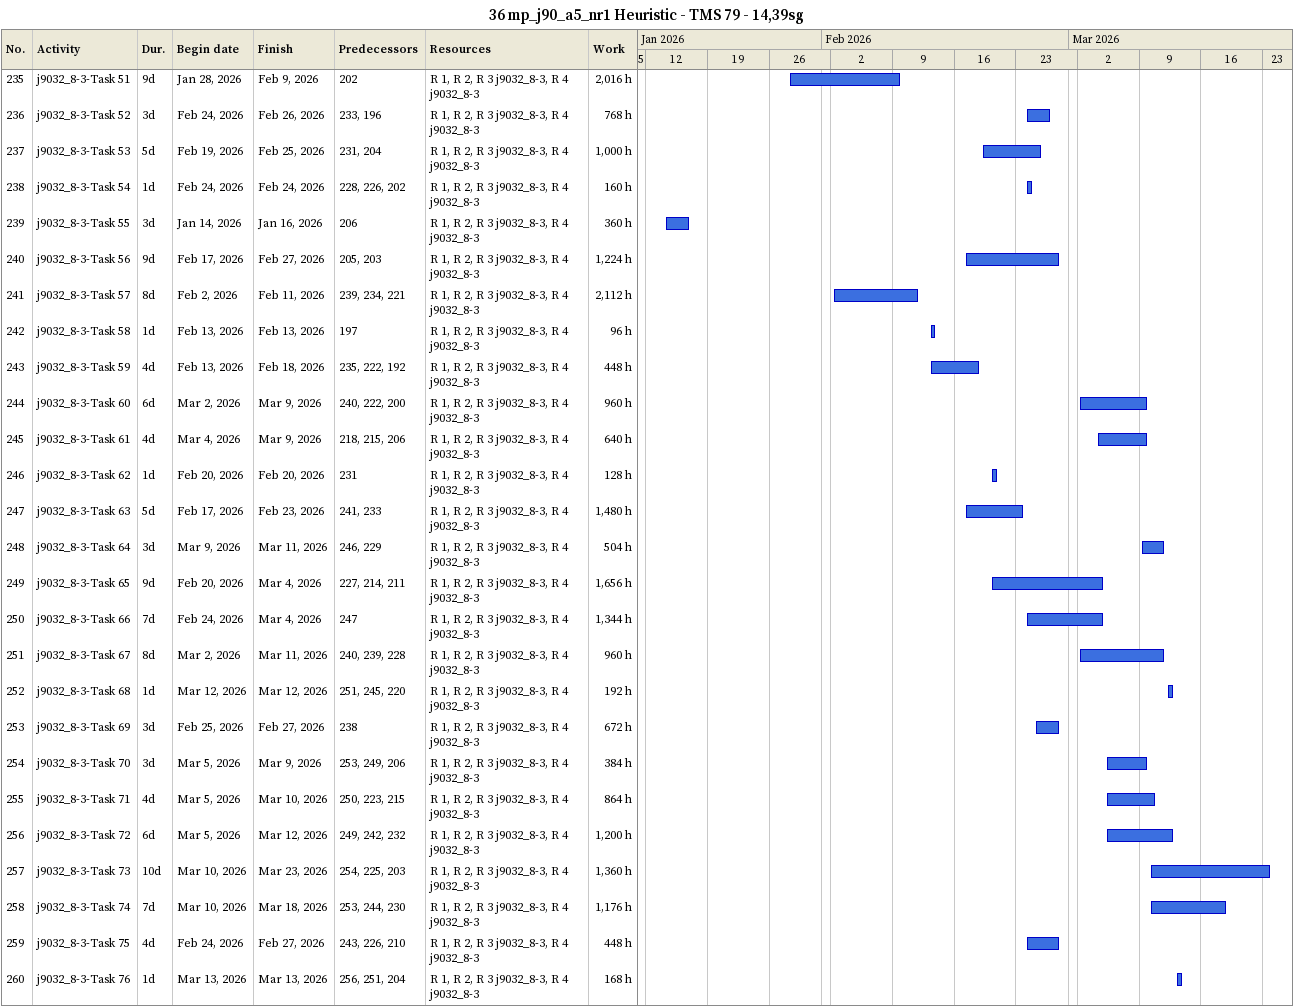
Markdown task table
36 mp_j90_a5_nr1 Heuristic - TMS 79 - 14,39sg

| ID | Task | Duration | Start | Finish | Predecessors | Resources | Work (h) |
|---|---|---|---|---|---|---|---|
| 235 | j9032_8-3-Task 51 | 9d | 2026-01-28 | 2026-02-09 | 202 | R 1, R 2, R 3 j9032_8-3, R 4 j9032_8-3 | 2016 |
| 236 | j9032_8-3-Task 52 | 3d | 2026-02-24 | 2026-02-26 | 233, 196 | R 1, R 2, R 3 j9032_8-3, R 4 j9032_8-3 | 768 |
| 237 | j9032_8-3-Task 53 | 5d | 2026-02-19 | 2026-02-25 | 231, 204 | R 1, R 2, R 3 j9032_8-3, R 4 j9032_8-3 | 1000 |
| 238 | j9032_8-3-Task 54 | 1d | 2026-02-24 | 2026-02-24 | 228, 226, 202 | R 1, R 2, R 3 j9032_8-3, R 4 j9032_8-3 | 160 |
| 239 | j9032_8-3-Task 55 | 3d | 2026-01-14 | 2026-01-16 | 206 | R 1, R 2, R 3 j9032_8-3, R 4 j9032_8-3 | 360 |
| 240 | j9032_8-3-Task 56 | 9d | 2026-02-17 | 2026-02-27 | 205, 203 | R 1, R 2, R 3 j9032_8-3, R 4 j9032_8-3 | 1224 |
| 241 | j9032_8-3-Task 57 | 8d | 2026-02-02 | 2026-02-11 | 239, 234, 221 | R 1, R 2, R 3 j9032_8-3, R 4 j9032_8-3 | 2112 |
| 242 | j9032_8-3-Task 58 | 1d | 2026-02-13 | 2026-02-13 | 197 | R 1, R 2, R 3 j9032_8-3, R 4 j9032_8-3 | 96 |
| 243 | j9032_8-3-Task 59 | 4d | 2026-02-13 | 2026-02-18 | 235, 222, 192 | R 1, R 2, R 3 j9032_8-3, R 4 j9032_8-3 | 448 |
| 244 | j9032_8-3-Task 60 | 6d | 2026-03-02 | 2026-03-09 | 240, 222, 200 | R 1, R 2, R 3 j9032_8-3, R 4 j9032_8-3 | 960 |
| 245 | j9032_8-3-Task 61 | 4d | 2026-03-04 | 2026-03-09 | 218, 215, 206 | R 1, R 2, R 3 j9032_8-3, R 4 j9032_8-3 | 640 |
| 246 | j9032_8-3-Task 62 | 1d | 2026-02-20 | 2026-02-20 | 231 | R 1, R 2, R 3 j9032_8-3, R 4 j9032_8-3 | 128 |
| 247 | j9032_8-3-Task 63 | 5d | 2026-02-17 | 2026-02-23 | 241, 233 | R 1, R 2, R 3 j9032_8-3, R 4 j9032_8-3 | 1480 |
| 248 | j9032_8-3-Task 64 | 3d | 2026-03-09 | 2026-03-11 | 246, 229 | R 1, R 2, R 3 j9032_8-3, R 4 j9032_8-3 | 504 |
| 249 | j9032_8-3-Task 65 | 9d | 2026-02-20 | 2026-03-04 | 227, 214, 211 | R 1, R 2, R 3 j9032_8-3, R 4 j9032_8-3 | 1656 |
| 250 | j9032_8-3-Task 66 | 7d | 2026-02-24 | 2026-03-04 | 247 | R 1, R 2, R 3 j9032_8-3, R 4 j9032_8-3 | 1344 |
| 251 | j9032_8-3-Task 67 | 8d | 2026-03-02 | 2026-03-11 | 240, 239, 228 | R 1, R 2, R 3 j9032_8-3, R 4 j9032_8-3 | 960 |
| 252 | j9032_8-3-Task 68 | 1d | 2026-03-12 | 2026-03-12 | 251, 245, 220 | R 1, R 2, R 3 j9032_8-3, R 4 j9032_8-3 | 192 |
| 253 | j9032_8-3-Task 69 | 3d | 2026-02-25 | 2026-02-27 | 238 | R 1, R 2, R 3 j9032_8-3, R 4 j9032_8-3 | 672 |
| 254 | j9032_8-3-Task 70 | 3d | 2026-03-05 | 2026-03-09 | 253, 249, 206 | R 1, R 2, R 3 j9032_8-3, R 4 j9032_8-3 | 384 |
| 255 | j9032_8-3-Task 71 | 4d | 2026-03-05 | 2026-03-10 | 250, 223, 215 | R 1, R 2, R 3 j9032_8-3, R 4 j9032_8-3 | 864 |
| 256 | j9032_8-3-Task 72 | 6d | 2026-03-05 | 2026-03-12 | 249, 242, 232 | R 1, R 2, R 3 j9032_8-3, R 4 j9032_8-3 | 1200 |
| 257 | j9032_8-3-Task 73 | 10d | 2026-03-10 | 2026-03-23 | 254, 225, 203 | R 1, R 2, R 3 j9032_8-3, R 4 j9032_8-3 | 1360 |
| 258 | j9032_8-3-Task 74 | 7d | 2026-03-10 | 2026-03-18 | 253, 244, 230 | R 1, R 2, R 3 j9032_8-3, R 4 j9032_8-3 | 1176 |
| 259 | j9032_8-3-Task 75 | 4d | 2026-02-24 | 2026-02-27 | 243, 226, 210 | R 1, R 2, R 3 j9032_8-3, R 4 j9032_8-3 | 448 |
| 260 | j9032_8-3-Task 76 | 1d | 2026-03-13 | 2026-03-13 | 256, 251, 204 | R 1, R 2, R 3 j9032_8-3, R 4 j9032_8-3 | 168 |
